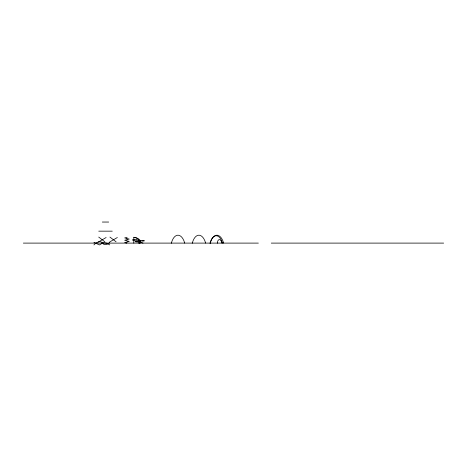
<?xml version="1.0" encoding="UTF-8"?>
<svg xmlns="http://www.w3.org/2000/svg" width="467" height="467" viewBox="0 0 467 467"><rect width="100%" height="100%" fill="white"/><g stroke="black" fill="none" stroke-linecap="round" stroke-linejoin="round"><path stroke-width="0.7" d="M217.278 243.254C217.628 238.211 220.99 238.433 221.953 243.103M171.319 243.26C174.109 232.584 181.681 232.496 184.716 243.103M192.252 243.26C195.043 232.584 202.614 232.496 205.649 243.103M209.992 243.254C212.596 233.302 219.653 233.22 222.485 243.109M210.255 243.26C213.045 232.584 220.617 232.496 223.652 243.103M93.925 244.936C95.712 242.747 100.277 239.915 102.471 242.963C103.925 245.957 108.116 244.428 109.798 242.455M98.473 241.988L106.132 237.516M109.687 241.988L117.351 237.516M141.624 242.607L140.153 242.887M135.196 241.661L141.104 241.159M144.239 240.855L141.945 241.106M132.581 239.933L137.31 239.606M138.617 243.103L139.972 242.91M127.135 237.3L124.683 237.919L126.72 238.456M127.205 239.618L129.242 239.063L126.796 238.468M127.053 239.641L124.683 240.248L126.575 240.762M127.205 241.953L129.242 241.392L126.872 240.809M127.129 241.964L124.695 242.536L126.65 243.103M102.326 222.047L108.683 222.047M98.747 231.159L112.261 231.159M23.35 243.103L258.356 243.103M271.274 243.103L443.65 243.103M135.64 240.242L144.256 240.803M134.975 240.207L132.605 239.991M137.818 242.052L141.635 242.507M137.181 241.999L135.208 241.731M133.801 243.103L133.831 237.277L137.555 238.281L139.458 239.513A2.137 2.137 0 0 1 139.785 240.079L140.328 241.935A1.086 1.086 0 0 0 140.555 242.221L142.995 243.103M93.96 242.396L99.489 244.953L102.682 242.98A3.783 3.783 0 0 1 103.557 242.712L106.564 243.126L109.763 244.895M109.926 237.078L116.073 241.789M98.712 237.078L104.859 241.789M133.801 237.277A5.826 5.826 0 0 1 139.621 243.103"/></g></svg>
